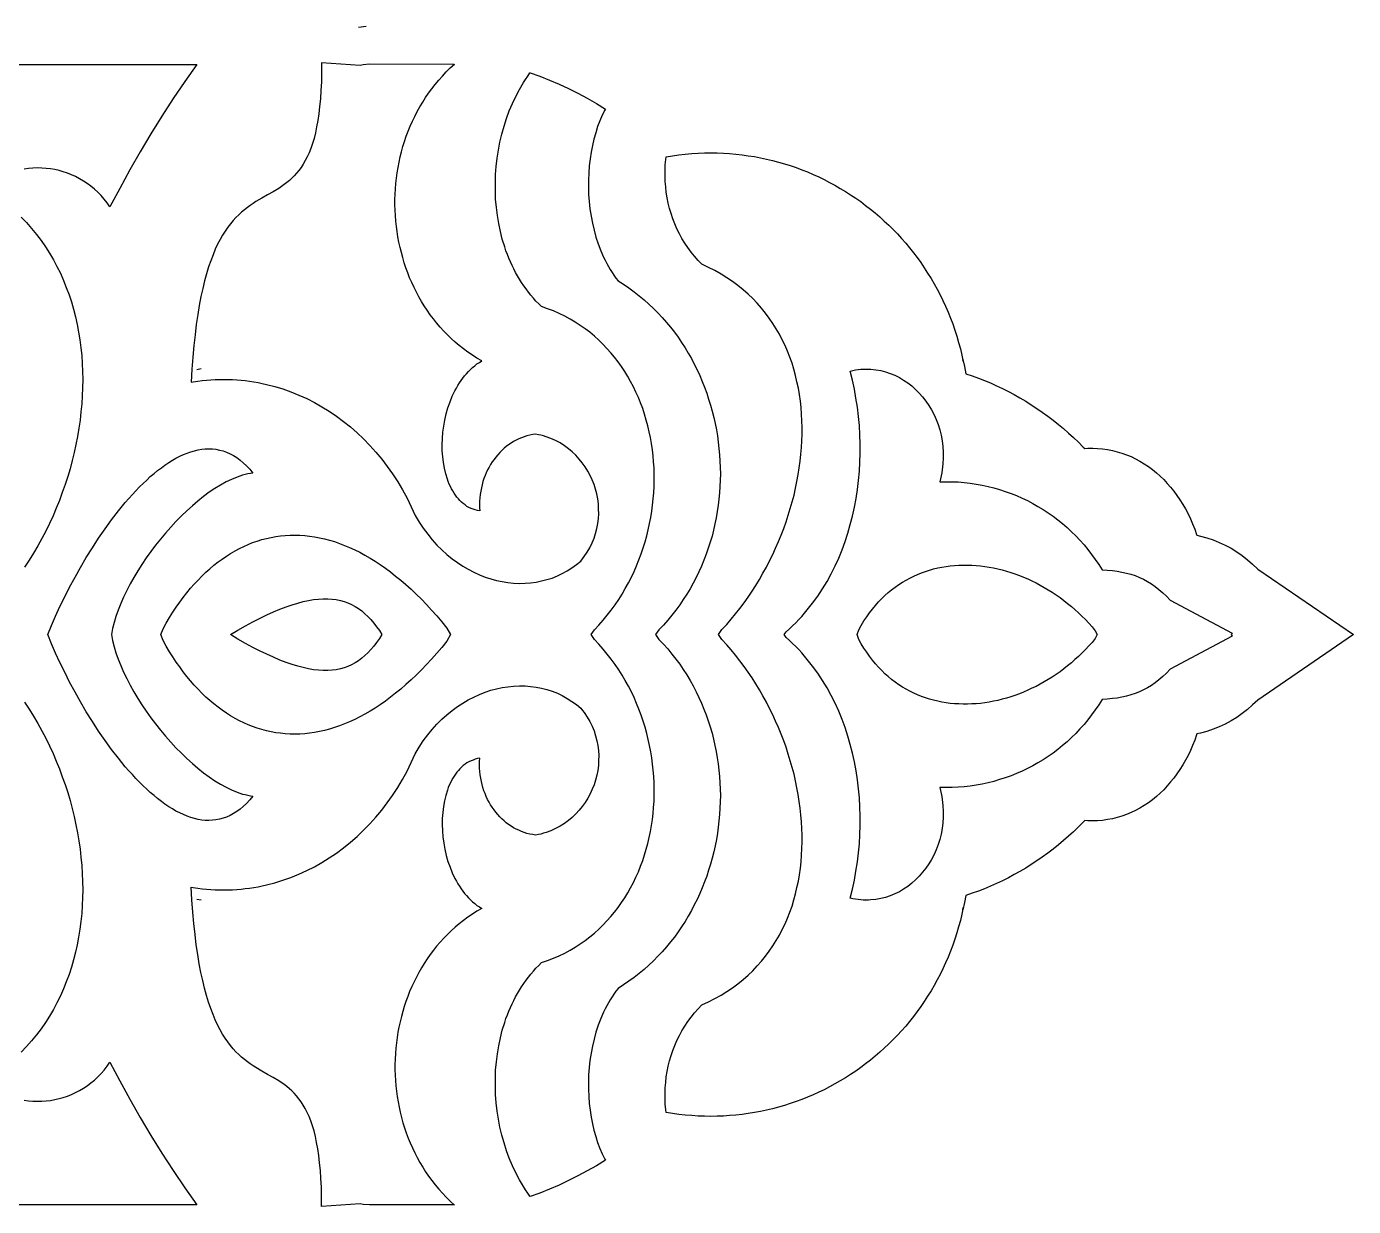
# Model space of a CAD drawing. Extents: x -291 to 309, y 68 to 163.
# Drawn here: x 202 to 308.8, y 67.5 to 162.5 of the extents above; entities that cross this region are included whole.
import ezdxf

# ---------------------------------------------------------------- set-up
doc = ezdxf.new("R2010")
doc.units = 0
doc.layers.add('LAYER_1', color=18, linetype='CONTINUOUS')

msp = doc.modelspace()

# ---------------------------------------------------------------- linework, layer by layer
at = {"layer": 'LAYER_1'}
for points in [[(229.33, 162.53), (228.72, 162.46)], [(201.03, 159.48), (215.69, 159.48), (214.74, 158.11), (213.8, 156.72), (212.89, 155.31), (212, 153.89), (211.14, 152.44), (210.3, 150.98), (209.49, 149.5), (208.69, 148), (208.47, 148.32), (208.23, 148.62), (207.99, 148.91), (207.72, 149.18), (207.45, 149.43), (207.17, 149.67), (206.87, 149.89), (206.57, 150.09), (206.26, 150.27), (205.94, 150.44), (205.62, 150.59), (205.29, 150.72), (204.95, 150.83), (204.61, 150.93), (204.26, 151.01), (203.91, 151.07), (203.56, 151.11), (203.21, 151.13), (202.86, 151.14), (202.5, 151.13), (202.15, 151.1), (201.8, 151.05)], [(201.56, 147.19), (201.99, 146.74), (202.4, 146.27), (202.79, 145.79), (203.16, 145.3), (203.51, 144.8), (203.84, 144.28), (204.15, 143.75), (204.44, 143.21), (204.71, 142.66), (204.96, 142.09), (205.19, 141.52), (205.41, 140.94), (205.6, 140.35), (205.77, 139.76), (205.93, 139.15), (206.06, 138.54), (206.18, 137.92), (206.28, 137.3), (206.36, 136.67), (206.43, 136.03), (206.47, 135.39), (206.5, 134.75), (206.51, 134.1), (206.5, 133.45), (206.48, 132.8), (206.43, 132.15), (206.37, 131.5), (206.3, 130.84), (206.21, 130.19), (206.1, 129.53), (205.97, 128.88), (205.83, 128.23), (205.67, 127.58), (205.49, 126.93), (205.3, 126.29), (205.1, 125.65), (204.87, 125.01), (204.64, 124.38), (204.38, 123.76), (204.12, 123.14), (203.83, 122.52), (203.53, 121.91), (203.22, 121.32), (202.89, 120.72), (202.55, 120.14), (202.19, 119.57), (201.82, 119)], [(216.04, 134.96), (215.71, 134.89)], [(201.82, 108.14), (202.19, 107.58), (202.55, 107.01), (202.89, 106.42), (203.22, 105.83), (203.53, 105.23), (203.83, 104.63), (204.12, 104.01), (204.38, 103.39), (204.64, 102.77), (204.87, 102.13), (205.1, 101.5), (205.3, 100.86), (205.49, 100.22), (205.67, 99.57), (205.83, 98.92), (205.97, 98.27), (206.1, 97.61), (206.21, 96.96), (206.3, 96.31), (206.37, 95.65), (206.43, 95), (206.48, 94.34), (206.5, 93.69), (206.51, 93.04), (206.5, 92.4), (206.47, 91.76), (206.43, 91.12), (206.36, 90.48), (206.28, 89.85), (206.18, 89.23), (206.06, 88.61), (205.93, 88), (205.77, 87.39), (205.6, 86.79), (205.41, 86.2), (205.19, 85.62), (204.96, 85.05), (204.71, 84.49), (204.44, 83.94), (204.15, 83.4), (203.84, 82.87), (203.51, 82.35), (203.16, 81.84), (202.79, 81.35), (202.4, 80.87), (201.99, 80.41), (201.56, 79.96)], [(216.04, 92.19), (215.71, 92.26)], [(201.8, 76.09), (202.15, 76.05), (202.5, 76.02), (202.86, 76.01), (203.21, 76.01), (203.56, 76.04), (203.91, 76.08), (204.26, 76.14), (204.61, 76.22), (204.95, 76.31), (205.29, 76.43), (205.62, 76.56), (205.94, 76.71), (206.26, 76.87), (206.57, 77.06), (206.87, 77.26), (207.17, 77.48), (207.45, 77.71), (207.72, 77.97), (207.99, 78.24), (208.23, 78.52), (208.47, 78.83), (208.69, 79.15), (209.49, 77.65), (210.3, 76.17), (211.14, 74.71), (212, 73.26), (212.89, 71.83), (213.8, 70.43), (214.74, 69.04), (215.69, 67.67), (201.03, 67.67)]]:
    msp.add_lwpolyline(points, dxfattribs=at)
for points in [[(225.74, 159.61), (225.74, 158.82), (225.72, 158.07), (225.68, 157.37), (225.64, 156.71), (225.58, 156.09), (225.51, 155.5), (225.43, 154.96), (225.34, 154.45), (225.24, 153.97), (225.13, 153.52), (225, 153.11), (224.87, 152.72), (224.73, 152.37), (224.59, 152.03), (224.43, 151.73), (224.27, 151.44), (224.1, 151.18), (223.92, 150.93), (223.73, 150.71), (223.54, 150.5), (223.35, 150.31), (223.15, 150.12), (222.94, 149.96), (222.73, 149.8), (222.3, 149.5), (221.85, 149.23), (221.39, 148.97), (220.93, 148.71), (220.46, 148.43), (220.23, 148.28), (220, 148.12), (219.77, 147.96), (219.53, 147.78), (219.3, 147.58), (219.08, 147.38), (218.85, 147.15), (218.63, 146.91), (218.41, 146.65), (218.19, 146.37), (217.98, 146.06), (217.77, 145.73), (217.57, 145.38), (217.37, 145), (217.18, 144.59), (217, 144.15), (216.82, 143.67), (216.64, 143.17), (216.48, 142.63), (216.32, 142.05), (216.17, 141.43), (216.02, 140.78), (215.89, 140.08), (215.77, 139.34), (215.65, 138.55), (215.55, 137.72), (215.45, 136.84), (215.37, 135.91), (215.3, 134.94), (215.24, 133.9), (215.41, 133.93), (215.77, 133.99), (216.12, 134.03), (216.47, 134.07), (216.82, 134.09), (217.17, 134.11), (217.52, 134.12), (217.87, 134.12), (218.22, 134.12), (218.57, 134.11), (218.91, 134.09), (219.26, 134.06), (219.6, 134.02), (219.95, 133.97), (220.29, 133.92), (220.63, 133.86), (220.96, 133.8), (221.3, 133.72), (221.97, 133.55), (222.62, 133.35), (223.27, 133.12), (223.91, 132.86), (224.54, 132.57), (225.16, 132.26), (225.77, 131.92), (226.36, 131.55), (226.94, 131.16), (227.51, 130.74), (228.06, 130.29), (228.6, 129.82), (229.12, 129.33), (229.62, 128.81), (230.11, 128.27), (230.58, 127.71), (231.03, 127.12), (231.46, 126.51), (231.87, 125.88), (232.25, 125.23), (232.62, 124.56), (232.96, 123.87), (233.28, 123.16), (233.6, 122.63), (233.93, 122.13), (234.28, 121.65), (234.65, 121.2), (235.03, 120.78), (235.42, 120.39), (235.83, 120.02), (236.24, 119.68), (236.67, 119.37), (237.1, 119.09), (237.54, 118.83), (237.99, 118.6), (238.44, 118.39), (238.9, 118.21), (239.36, 118.06), (239.82, 117.94), (240.28, 117.84), (240.74, 117.77), (241.2, 117.72), (241.66, 117.7), (242.12, 117.71), (242.57, 117.74), (243.01, 117.8), (243.45, 117.89), (243.88, 118), (244.31, 118.13), (244.72, 118.3), (245.12, 118.49), (245.51, 118.7), (245.89, 118.94), (246.25, 119.21), (246.6, 119.5), (246.74, 119.68), (246.87, 119.85), (247.11, 120.21), (247.33, 120.57), (247.51, 120.95), (247.67, 121.33), (247.8, 121.72), (247.9, 122.11), (247.97, 122.51), (248.02, 122.91), (248.05, 123.31), (248.04, 123.71), (248.02, 124.11), (247.97, 124.5), (247.89, 124.9), (247.79, 125.28), (247.67, 125.66), (247.53, 126.03), (247.36, 126.39), (247.17, 126.74), (246.96, 127.08), (246.73, 127.4), (246.48, 127.71), (246.21, 128.01), (245.92, 128.28), (245.62, 128.54), (245.29, 128.78), (244.94, 129), (244.58, 129.19), (244.2, 129.36), (243.81, 129.5), (243.61, 129.57), (243.4, 129.62), (243.19, 129.67), (242.97, 129.71), (242.74, 129.68), (242.5, 129.63), (242.27, 129.57), (242.05, 129.5), (241.83, 129.42), (241.61, 129.33), (241.4, 129.23), (241.2, 129.12), (241, 128.99), (240.8, 128.86), (240.61, 128.72), (240.43, 128.57), (240.25, 128.4), (240.08, 128.24), (239.92, 128.06), (239.76, 127.87), (239.62, 127.68), (239.48, 127.48), (239.34, 127.27), (239.22, 127.06), (239.1, 126.83), (238.99, 126.61), (238.9, 126.37), (238.81, 126.13), (238.73, 125.89), (238.66, 125.64), (238.6, 125.38), (238.55, 125.12), (238.51, 124.86), (238.48, 124.59), (238.46, 124.32), (238.46, 124.05), (238.46, 123.79), (238.48, 123.53), (238.29, 123.56), (238.11, 123.61), (237.94, 123.67), (237.77, 123.73), (237.6, 123.81), (237.44, 123.9), (237.29, 124.01), (237.15, 124.12), (237.01, 124.24), (236.87, 124.37), (236.75, 124.5), (236.63, 124.65), (236.51, 124.81), (236.4, 124.97), (236.3, 125.14), (236.2, 125.32), (236.11, 125.5), (236.02, 125.69), (235.94, 125.89), (235.87, 126.09), (235.74, 126.52), (235.63, 126.96), (235.55, 127.42), (235.5, 127.89), (235.46, 128.37), (235.45, 128.86), (235.47, 129.36), (235.51, 129.86), (235.57, 130.36), (235.66, 130.85), (235.78, 131.35), (235.91, 131.83), (236.08, 132.3), (236.26, 132.76), (236.47, 133.2), (236.59, 133.42), (236.71, 133.63), (236.83, 133.83), (236.97, 134.03), (237.1, 134.22), (237.25, 134.41), (237.4, 134.58), (237.56, 134.76), (237.72, 134.92), (237.89, 135.08), (238.07, 135.22), (238.25, 135.36), (238.44, 135.49), (238.63, 135.61), (238.25, 135.84), (237.88, 136.07), (237.51, 136.32), (237.16, 136.58), (236.82, 136.84), (236.49, 137.12), (236.18, 137.41), (235.87, 137.71), (235.57, 138.01), (235.28, 138.33), (235, 138.66), (234.74, 138.99), (234.48, 139.33), (234.24, 139.68), (234.01, 140.03), (233.78, 140.39), (233.57, 140.76), (233.37, 141.14), (233.18, 141.52), (233, 141.91), (232.83, 142.3), (232.68, 142.7), (232.53, 143.1), (232.4, 143.51), (232.27, 143.92), (232.16, 144.33), (232.06, 144.75), (231.97, 145.17), (231.89, 145.59), (231.82, 146.02), (231.76, 146.44), (231.72, 146.87), (231.69, 147.3), (231.66, 147.73), (231.65, 148.17), (231.65, 148.6), (231.66, 149.03), (231.69, 149.46), (231.72, 149.89), (231.77, 150.32), (231.83, 150.75), (231.9, 151.18), (231.98, 151.6), (232.07, 152.03), (232.18, 152.45), (232.29, 152.87), (232.42, 153.28), (232.56, 153.69), (232.72, 154.1), (232.88, 154.5), (233.05, 154.9), (233.24, 155.29), (233.44, 155.68), (233.65, 156.06), (233.88, 156.43), (234.11, 156.8), (234.36, 157.17), (234.62, 157.52), (234.89, 157.87), (235.18, 158.21), (235.47, 158.54), (235.78, 158.87), (236.1, 159.19), (236.44, 159.49), (236.42, 159.48), (229.61, 159.49), (229.09, 159.43), (228.84, 159.39)], [(247.44, 113.57), (247.7, 113.96), (248.06, 114.34), (248.41, 114.73), (248.74, 115.14), (249.06, 115.55), (249.37, 115.97), (249.66, 116.4), (249.93, 116.84), (250.19, 117.28), (250.44, 117.73), (250.68, 118.19), (250.89, 118.65), (251.1, 119.12), (251.29, 119.59), (251.47, 120.07), (251.63, 120.55), (251.78, 121.03), (251.92, 121.52), (252.04, 122.01), (252.15, 122.51), (252.24, 123), (252.32, 123.5), (252.39, 124), (252.44, 124.5), (252.48, 125), (252.5, 125.5), (252.52, 126), (252.51, 126.49), (252.5, 126.99), (252.47, 127.48), (252.42, 127.97), (252.37, 128.46), (252.3, 128.95), (252.21, 129.43), (252.11, 129.91), (252, 130.38), (251.88, 130.85), (251.74, 131.31), (251.59, 131.77), (251.42, 132.22), (251.24, 132.66), (251.05, 133.09), (250.84, 133.52), (250.62, 133.94), (250.39, 134.35), (250.14, 134.76), (249.88, 135.15), (249.61, 135.53), (249.33, 135.91), (249.03, 136.27), (248.71, 136.62), (248.39, 136.96), (248.05, 137.29), (247.7, 137.6), (247.33, 137.91), (246.95, 138.2), (246.56, 138.47), (246.15, 138.73), (245.74, 138.98), (245.31, 139.21), (244.86, 139.43), (244.4, 139.63), (243.93, 139.81), (243.45, 139.98), (243.22, 140.2), (243, 140.43), (242.79, 140.66), (242.59, 140.9), (242.39, 141.15), (242.2, 141.4), (242.02, 141.66), (241.84, 141.92), (241.67, 142.19), (241.51, 142.46), (241.36, 142.73), (241.21, 143.02), (241.07, 143.3), (240.94, 143.59), (240.81, 143.89), (240.7, 144.18), (240.58, 144.48), (240.48, 144.79), (240.29, 145.4), (240.13, 146.03), (240, 146.67), (239.89, 147.32), (239.81, 147.97), (239.75, 148.63), (239.73, 149.29), (239.73, 149.95), (239.75, 150.61), (239.8, 151.27), (239.88, 151.93), (239.98, 152.58), (240.1, 153.23), (240.26, 153.87), (240.43, 154.5), (240.63, 155.12), (240.85, 155.73), (241.1, 156.32), (241.37, 156.9), (241.67, 157.46), (241.99, 158.01), (242.15, 158.27), (242.33, 158.53), (242.5, 158.79), (242.52, 158.81), (243.31, 158.53), (244.09, 158.22), (244.86, 157.88), (245.63, 157.53), (246.38, 157.15), (247.13, 156.75), (247.87, 156.33), (248.59, 155.88), (248.55, 155.8), (248.34, 155.38), (248.14, 154.93), (247.96, 154.47), (247.81, 153.98), (247.66, 153.47), (247.54, 152.95), (247.44, 152.42), (247.35, 151.87), (247.29, 151.31), (247.25, 150.74), (247.22, 150.17), (247.22, 149.59), (247.24, 149.01), (247.28, 148.43), (247.34, 147.84), (247.43, 147.27), (247.54, 146.69), (247.67, 146.13), (247.82, 145.57), (248, 145.02), (248.21, 144.48), (248.43, 143.96), (248.56, 143.71), (248.69, 143.46), (248.83, 143.21), (248.97, 142.97), (249.12, 142.73), (249.27, 142.5), (249.44, 142.28), (249.61, 142.06), (250.05, 141.78), (250.48, 141.48), (250.9, 141.17), (251.31, 140.85), (251.71, 140.52), (252.09, 140.18), (252.46, 139.83), (252.82, 139.47), (253.17, 139.09), (253.5, 138.71), (253.83, 138.32), (254.14, 137.92), (254.44, 137.51), (254.72, 137.09), (255, 136.66), (255.26, 136.23), (255.51, 135.79), (255.74, 135.34), (255.97, 134.89), (256.18, 134.43), (256.38, 133.96), (256.57, 133.49), (256.74, 133.01), (256.9, 132.53), (257.05, 132.05), (257.19, 131.56), (257.31, 131.06), (257.42, 130.57), (257.52, 130.07), (257.6, 129.57), (257.67, 129.06), (257.73, 128.56), (257.78, 128.05), (257.81, 127.54), (257.83, 127.04), (257.84, 126.53), (257.83, 126.02), (257.81, 125.51), (257.77, 125), (257.73, 124.49), (257.67, 123.99), (257.59, 123.48), (257.51, 122.98), (257.41, 122.48), (257.29, 121.99), (257.17, 121.5), (257.03, 121.01), (256.87, 120.52), (256.7, 120.04), (256.52, 119.56), (256.33, 119.09), (256.12, 118.63), (255.89, 118.16), (255.66, 117.71), (255.41, 117.26), (255.14, 116.82), (254.86, 116.39), (254.57, 115.96), (254.26, 115.54), (253.94, 115.13), (253.61, 114.73), (253.26, 114.34), (252.9, 113.96), (252.63, 113.57), (252.9, 113.19), (253.26, 112.81), (253.61, 112.42), (253.94, 112.01), (254.26, 111.6), (254.57, 111.19), (254.86, 110.76), (255.14, 110.33), (255.41, 109.88), (255.66, 109.44), (255.89, 108.98), (256.12, 108.52), (256.33, 108.06), (256.52, 107.58), (256.7, 107.11), (256.87, 106.63), (257.03, 106.14), (257.17, 105.65), (257.29, 105.16), (257.41, 104.66), (257.51, 104.16), (257.59, 103.66), (257.67, 103.16), (257.73, 102.65), (257.77, 102.15), (257.81, 101.64), (257.83, 101.13), (257.84, 100.62), (257.83, 100.11), (257.81, 99.6), (257.78, 99.09), (257.73, 98.59), (257.67, 98.08), (257.6, 97.58), (257.52, 97.08), (257.42, 96.58), (257.31, 96.08), (257.19, 95.59), (257.05, 95.1), (256.9, 94.62), (256.74, 94.13), (256.57, 93.66), (256.38, 93.19), (256.18, 92.72), (255.97, 92.26), (255.74, 91.81), (255.51, 91.36), (255.26, 90.92), (255, 90.49), (254.72, 90.06), (254.44, 89.64), (254.14, 89.23), (253.83, 88.83), (253.5, 88.44), (253.17, 88.05), (252.82, 87.68), (252.46, 87.32), (252.09, 86.97), (251.71, 86.62), (251.31, 86.29), (250.9, 85.97), (250.48, 85.67), (250.05, 85.37), (249.61, 85.09), (249.44, 84.87), (249.27, 84.64), (249.12, 84.41), (248.97, 84.18), (248.83, 83.94), (248.69, 83.69), (248.56, 83.44), (248.43, 83.18), (248.21, 82.66), (248, 82.13), (247.82, 81.58), (247.67, 81.02), (247.54, 80.45), (247.43, 79.88), (247.34, 79.3), (247.28, 78.72), (247.24, 78.14), (247.22, 77.56), (247.22, 76.98), (247.25, 76.4), (247.29, 75.84), (247.35, 75.28), (247.44, 74.73), (247.54, 74.19), (247.66, 73.67), (247.81, 73.17), (247.96, 72.68), (248.14, 72.21), (248.34, 71.77), (248.55, 71.35), (248.59, 71.27), (247.87, 70.82), (247.13, 70.4), (246.38, 70), (245.63, 69.62), (244.86, 69.26), (244.09, 68.93), (243.31, 68.62), (242.52, 68.34), (242.5, 68.36), (242.33, 68.61), (242.15, 68.87), (241.99, 69.14), (241.67, 69.68), (241.37, 70.24), (241.1, 70.82), (240.85, 71.42), (240.63, 72.03), (240.43, 72.65), (240.26, 73.28), (240.1, 73.92), (239.98, 74.57), (239.88, 75.22), (239.8, 75.88), (239.75, 76.54), (239.73, 77.2), (239.73, 77.86), (239.75, 78.52), (239.81, 79.18), (239.89, 79.83), (240, 80.48), (240.13, 81.11), (240.29, 81.74), (240.48, 82.36), (240.58, 82.66), (240.7, 82.96), (240.81, 83.26), (240.94, 83.56), (241.07, 83.84), (241.21, 84.13), (241.36, 84.41), (241.51, 84.69), (241.67, 84.96), (241.84, 85.23), (242.02, 85.49), (242.2, 85.75), (242.39, 86), (242.59, 86.25), (242.79, 86.49), (243, 86.72), (243.22, 86.95), (243.45, 87.17), (243.93, 87.34), (244.4, 87.52), (244.86, 87.72), (245.31, 87.94), (245.74, 88.17), (246.15, 88.41), (246.56, 88.68), (246.95, 88.95), (247.33, 89.24), (247.7, 89.54), (248.05, 89.86), (248.39, 90.19), (248.71, 90.53), (249.03, 90.88), (249.33, 91.24), (249.61, 91.61), (249.88, 92), (250.14, 92.39), (250.39, 92.79), (250.62, 93.2), (250.84, 93.62), (251.05, 94.05), (251.24, 94.49), (251.42, 94.93), (251.59, 95.38), (251.74, 95.84), (251.88, 96.3), (252, 96.77), (252.11, 97.24), (252.21, 97.72), (252.3, 98.2), (252.37, 98.68), (252.42, 99.17), (252.47, 99.66), (252.5, 100.16), (252.51, 100.65), (252.52, 101.15), (252.5, 101.65), (252.48, 102.15), (252.44, 102.65), (252.39, 103.15), (252.32, 103.65), (252.24, 104.14), (252.15, 104.64), (252.04, 105.13), (251.92, 105.62), (251.78, 106.11), (251.63, 106.6), (251.47, 107.08), (251.29, 107.56), (251.1, 108.03), (250.89, 108.5), (250.68, 108.96), (250.44, 109.42), (250.19, 109.87), (249.93, 110.31), (249.66, 110.75), (249.37, 111.18), (249.06, 111.6), (248.74, 112.01), (248.41, 112.41), (248.06, 112.81), (247.7, 113.19)], [(257.69, 113.57), (257.97, 113.98), (258.35, 114.39), (258.71, 114.81), (259.07, 115.24), (259.41, 115.68), (259.75, 116.13), (260.08, 116.59), (260.39, 117.06), (260.7, 117.54), (260.99, 118.02), (261.27, 118.51), (261.55, 119.01), (261.81, 119.51), (262.06, 120.02), (262.29, 120.54), (262.52, 121.06), (262.74, 121.58), (262.94, 122.11), (263.13, 122.65), (263.31, 123.18), (263.47, 123.72), (263.63, 124.26), (263.77, 124.81), (263.89, 125.35), (264.01, 125.9), (264.11, 126.45), (264.19, 126.99), (264.27, 127.54), (264.33, 128.09), (264.37, 128.63), (264.4, 129.18), (264.42, 129.72), (264.42, 130.26), (264.41, 130.79), (264.38, 131.33), (264.34, 131.86), (264.28, 132.38), (264.21, 132.9), (264.12, 133.42), (264.01, 133.93), (263.89, 134.43), (263.76, 134.93), (263.61, 135.42), (263.44, 135.91), (263.25, 136.38), (263.05, 136.85), (262.83, 137.31), (262.59, 137.76), (262.34, 138.2), (262.07, 138.63), (261.78, 139.05), (261.48, 139.46), (261.15, 139.86), (260.81, 140.25), (260.45, 140.63), (260.07, 140.99), (259.67, 141.34), (259.26, 141.67), (258.82, 142), (258.37, 142.3), (257.9, 142.6), (257.4, 142.88), (256.89, 143.14), (256.36, 143.39), (256.05, 143.7), (255.76, 144.03), (255.48, 144.37), (255.22, 144.73), (254.98, 145.09), (254.75, 145.46), (254.54, 145.85), (254.35, 146.24), (254.18, 146.64), (254.02, 147.05), (253.88, 147.47), (253.76, 147.89), (253.65, 148.31), (253.56, 148.74), (253.49, 149.18), (253.44, 149.61), (253.41, 150.05), (253.39, 150.49), (253.39, 150.94), (253.41, 151.38), (253.44, 151.82), (253.47, 152.04), (253.99, 152.12), (254.51, 152.2), (255.02, 152.25), (255.54, 152.3), (256.05, 152.33), (256.57, 152.35), (257.08, 152.36), (257.58, 152.35), (258.09, 152.33), (258.59, 152.3), (259.1, 152.26), (259.6, 152.2), (260.09, 152.13), (260.58, 152.05), (261.07, 151.96), (261.56, 151.86), (262.04, 151.74), (262.52, 151.62), (263, 151.48), (263.47, 151.33), (263.94, 151.17), (264.4, 151), (264.86, 150.82), (265.31, 150.62), (265.76, 150.42), (266.2, 150.21), (266.64, 149.98), (267.07, 149.75), (267.49, 149.5), (267.91, 149.25), (268.33, 148.98), (268.74, 148.71), (269.14, 148.43), (269.53, 148.13), (269.92, 147.83), (270.3, 147.52), (270.67, 147.2), (271.04, 146.87), (271.4, 146.53), (271.75, 146.18), (272.09, 145.83), (272.43, 145.46), (272.76, 145.09), (273.07, 144.71), (273.38, 144.32), (273.69, 143.92), (273.98, 143.52), (274.26, 143.1), (274.53, 142.68), (274.8, 142.25), (275.05, 141.82), (275.3, 141.38), (275.53, 140.93), (275.76, 140.47), (275.97, 140.01), (276.17, 139.54), (276.36, 139.06), (276.55, 138.58), (276.72, 138.09), (276.88, 137.59), (277.02, 137.09), (277.16, 136.58), (277.28, 136.07), (277.39, 135.55), (277.36, 135.72), (277.49, 135.15), (277.61, 134.57), (278.11, 134.4), (278.61, 134.22), (279.1, 134.03), (279.59, 133.83), (280.08, 133.61), (280.55, 133.38), (281.03, 133.14), (281.5, 132.9), (281.96, 132.63), (282.42, 132.36), (282.87, 132.08), (283.32, 131.78), (283.76, 131.48), (284.2, 131.16), (284.63, 130.84), (285.05, 130.5), (285.47, 130.16), (285.88, 129.8), (286.28, 129.43), (286.67, 129.06), (287.06, 128.67), (287.18, 128.55), (287.42, 128.57), (287.82, 128.57), (288.21, 128.56), (288.61, 128.53), (289, 128.47), (289.4, 128.4), (289.78, 128.3), (290.16, 128.18), (290.54, 128.05), (290.9, 127.9), (291.27, 127.72), (291.62, 127.53), (291.96, 127.33), (292.3, 127.1), (292.62, 126.86), (292.94, 126.61), (293.24, 126.34), (293.54, 126.05), (293.82, 125.75), (294.09, 125.44), (294.35, 125.12), (294.6, 124.78), (294.84, 124.42), (295.07, 124.06), (295.29, 123.69), (295.49, 123.3), (295.68, 122.9), (295.86, 122.49), (296.03, 122.07), (296.18, 121.64), (296.21, 121.57), (296.49, 121.5), (297, 121.36), (297.5, 121.2), (297.99, 121), (298.47, 120.77), (298.95, 120.52), (299.41, 120.24), (299.85, 119.93), (300.28, 119.6), (300.69, 119.24), (301.12, 118.84), (308.81, 113.57), (301.12, 108.31), (300.69, 107.91), (300.28, 107.55), (299.85, 107.22), (299.41, 106.91), (298.95, 106.63), (298.47, 106.37), (297.99, 106.15), (297.5, 105.95), (297, 105.78), (296.49, 105.64), (296.21, 105.58), (296.18, 105.51), (296.03, 105.08), (295.86, 104.66), (295.68, 104.25), (295.49, 103.85), (295.29, 103.46), (295.07, 103.09), (294.84, 102.72), (294.6, 102.37), (294.35, 102.03), (294.09, 101.71), (293.82, 101.39), (293.54, 101.09), (293.24, 100.81), (292.94, 100.54), (292.62, 100.28), (292.3, 100.04), (291.96, 99.82), (291.62, 99.61), (291.27, 99.42), (290.9, 99.25), (290.54, 99.1), (290.16, 98.96), (289.78, 98.85), (289.4, 98.75), (289, 98.68), (288.61, 98.62), (288.21, 98.59), (287.82, 98.57), (287.42, 98.58), (287.18, 98.6), (287.06, 98.48), (286.67, 98.09), (286.28, 97.71), (285.88, 97.35), (285.47, 96.99), (285.05, 96.64), (284.63, 96.31), (284.2, 95.98), (283.76, 95.67), (283.32, 95.36), (282.87, 95.07), (282.42, 94.78), (281.96, 94.51), (281.5, 94.25), (281.03, 94), (280.55, 93.76), (280.08, 93.54), (279.59, 93.32), (279.1, 93.12), (278.61, 92.93), (278.11, 92.75), (277.61, 92.58), (277.49, 92), (277.36, 91.43), (277.39, 91.6), (277.28, 91.08), (277.16, 90.57), (277.02, 90.06), (276.88, 89.56), (276.72, 89.06), (276.55, 88.57), (276.36, 88.09), (276.17, 87.61), (275.97, 87.14), (275.76, 86.68), (275.53, 86.22), (275.3, 85.77), (275.05, 85.33), (274.8, 84.89), (274.53, 84.46), (274.26, 84.04), (273.98, 83.63), (273.69, 83.23), (273.38, 82.83), (273.07, 82.44), (272.76, 82.06), (272.43, 81.69), (272.09, 81.32), (271.75, 80.97), (271.4, 80.62), (271.04, 80.28), (270.67, 79.95), (270.3, 79.63), (269.92, 79.32), (269.53, 79.01), (269.14, 78.72), (268.74, 78.44), (268.33, 78.16), (267.91, 77.9), (267.49, 77.64), (267.07, 77.4), (266.64, 77.17), (266.2, 76.94), (265.76, 76.73), (265.31, 76.52), (264.86, 76.33), (264.4, 76.15), (263.94, 75.98), (263.47, 75.82), (263, 75.67), (262.52, 75.53), (262.04, 75.4), (261.56, 75.29), (261.07, 75.19), (260.58, 75.09), (260.09, 75.01), (259.6, 74.95), (259.1, 74.89), (258.59, 74.85), (258.09, 74.82), (257.58, 74.8), (257.08, 74.79), (256.57, 74.8), (256.05, 74.82), (255.54, 74.85), (255.02, 74.89), (254.51, 74.95), (253.99, 75.02), (253.47, 75.11), (253.44, 75.33), (253.41, 75.77), (253.39, 76.21), (253.39, 76.65), (253.41, 77.09), (253.44, 77.53), (253.49, 77.97), (253.56, 78.4), (253.65, 78.83), (253.76, 79.26), (253.88, 79.68), (254.02, 80.1), (254.18, 80.5), (254.35, 80.91), (254.54, 81.3), (254.75, 81.68), (254.98, 82.06), (255.22, 82.42), (255.48, 82.78), (255.76, 83.12), (256.05, 83.45), (256.36, 83.76), (256.89, 84.01), (257.4, 84.27), (257.9, 84.55), (258.37, 84.84), (258.82, 85.15), (259.26, 85.47), (259.67, 85.81), (260.07, 86.16), (260.45, 86.52), (260.81, 86.9), (261.15, 87.28), (261.48, 87.68), (261.78, 88.09), (262.07, 88.51), (262.34, 88.94), (262.59, 89.39), (262.83, 89.84), (263.05, 90.3), (263.25, 90.76), (263.44, 91.24), (263.61, 91.72), (263.76, 92.22), (263.89, 92.71), (264.01, 93.22), (264.12, 93.73), (264.21, 94.24), (264.28, 94.76), (264.34, 95.29), (264.38, 95.82), (264.41, 96.35), (264.42, 96.89), (264.42, 97.43), (264.4, 97.97), (264.37, 98.51), (264.33, 99.06), (264.27, 99.61), (264.19, 100.15), (264.11, 100.7), (264.01, 101.25), (263.89, 101.79), (263.77, 102.34), (263.63, 102.88), (263.47, 103.42), (263.31, 103.96), (263.13, 104.5), (262.94, 105.03), (262.74, 105.56), (262.52, 106.09), (262.29, 106.61), (262.06, 107.12), (261.81, 107.63), (261.55, 108.14), (261.27, 108.64), (260.99, 109.13), (260.7, 109.61), (260.39, 110.09), (260.08, 110.55), (259.75, 111.01), (259.41, 111.46), (259.07, 111.91), (258.71, 112.34), (258.35, 112.76), (257.97, 113.17)], [(262.99, 113.57), (263.15, 113.81), (263.41, 114.05), (263.66, 114.29), (263.91, 114.53), (264.15, 114.78), (264.39, 115.04), (264.62, 115.3), (264.84, 115.56), (265.27, 116.11), (265.68, 116.68), (266.06, 117.26), (266.43, 117.86), (266.76, 118.47), (267.08, 119.1), (267.37, 119.74), (267.64, 120.39), (267.88, 121.06), (268.1, 121.74), (268.3, 122.43), (268.48, 123.12), (268.63, 123.83), (268.77, 124.54), (268.88, 125.26), (268.96, 125.99), (269.03, 126.72), (269.07, 127.45), (269.09, 128.19), (269.09, 128.92), (269.07, 129.66), (269.03, 130.4), (268.96, 131.14), (268.87, 131.88), (268.76, 132.61), (268.63, 133.34), (268.48, 134.07), (268.3, 134.79), (268.51, 134.84), (268.72, 134.88), (268.93, 134.91), (269.14, 134.93), (269.35, 134.94), (269.55, 134.95), (269.76, 134.95), (269.96, 134.94), (270.36, 134.9), (270.76, 134.83), (271.14, 134.73), (271.52, 134.6), (271.89, 134.45), (272.25, 134.27), (272.59, 134.06), (272.93, 133.84), (273.25, 133.59), (273.56, 133.31), (273.85, 133.02), (274.12, 132.71), (274.38, 132.38), (274.62, 132.03), (274.84, 131.66), (275.04, 131.28), (275.21, 130.89), (275.37, 130.48), (275.5, 130.06), (275.61, 129.63), (275.7, 129.18), (275.75, 128.73), (275.78, 128.27), (275.79, 127.8), (275.76, 127.33), (275.71, 126.85), (275.67, 126.6), (275.62, 126.36), (275.56, 126.12), (275.5, 125.87), (276, 125.88), (276.49, 125.88), (276.98, 125.86), (277.47, 125.82), (277.96, 125.76), (278.44, 125.69), (278.92, 125.61), (279.39, 125.5), (279.86, 125.39), (280.32, 125.25), (280.78, 125.1), (281.24, 124.94), (281.68, 124.76), (282.13, 124.57), (282.56, 124.36), (282.99, 124.14), (283.41, 123.9), (283.82, 123.65), (284.22, 123.38), (284.62, 123.11), (285, 122.82), (285.38, 122.51), (285.75, 122.19), (286.11, 121.86), (286.45, 121.52), (286.79, 121.17), (287.12, 120.8), (287.43, 120.42), (287.73, 120.03), (288.02, 119.63), (288.3, 119.22), (288.57, 118.79), (288.99, 118.77), (289.4, 118.73), (289.79, 118.68), (290.17, 118.61), (290.54, 118.53), (290.89, 118.43), (291.24, 118.32), (291.57, 118.18), (291.9, 118.03), (292.22, 117.86), (292.54, 117.66), (292.84, 117.45), (293.15, 117.21), (293.45, 116.95), (293.76, 116.67), (294.06, 116.35), (299.03, 113.7), (298.96, 113.57), (299.03, 113.44), (294.06, 110.79), (293.76, 110.48), (293.45, 110.2), (293.15, 109.94), (292.84, 109.7), (292.54, 109.48), (292.22, 109.29), (291.9, 109.12), (291.57, 108.97), (291.24, 108.83), (290.89, 108.72), (290.54, 108.62), (290.17, 108.54), (289.79, 108.47), (289.4, 108.42), (288.99, 108.38), (288.57, 108.36), (288.3, 107.93), (288.02, 107.52), (287.73, 107.12), (287.43, 106.72), (287.12, 106.35), (286.79, 105.98), (286.45, 105.62), (286.11, 105.28), (285.75, 104.95), (285.38, 104.64), (285, 104.33), (284.62, 104.04), (284.22, 103.76), (283.82, 103.5), (283.41, 103.25), (282.99, 103.01), (282.56, 102.79), (282.13, 102.58), (281.68, 102.39), (281.24, 102.21), (280.78, 102.04), (280.32, 101.9), (279.86, 101.76), (279.39, 101.64), (278.92, 101.54), (278.44, 101.45), (277.96, 101.38), (277.47, 101.33), (276.98, 101.29), (276.49, 101.27), (276, 101.26), (275.5, 101.27), (275.56, 101.03), (275.62, 100.79), (275.67, 100.54), (275.71, 100.3), (275.76, 99.82), (275.79, 99.34), (275.78, 98.88), (275.75, 98.42), (275.7, 97.96), (275.61, 97.52), (275.5, 97.09), (275.37, 96.67), (275.21, 96.26), (275.04, 95.86), (274.84, 95.48), (274.62, 95.12), (274.38, 94.77), (274.12, 94.44), (273.85, 94.13), (273.56, 93.83), (273.25, 93.56), (272.93, 93.31), (272.59, 93.08), (272.25, 92.88), (271.89, 92.7), (271.52, 92.55), (271.14, 92.42), (270.76, 92.32), (270.36, 92.25), (269.96, 92.21), (269.76, 92.2), (269.55, 92.2), (269.35, 92.2), (269.14, 92.22), (268.93, 92.24), (268.72, 92.27), (268.51, 92.31), (268.3, 92.36), (268.48, 93.08), (268.63, 93.81), (268.76, 94.54), (268.87, 95.27), (268.96, 96.01), (269.03, 96.74), (269.07, 97.48), (269.09, 98.22), (269.09, 98.96), (269.07, 99.7), (269.03, 100.43), (268.96, 101.16), (268.88, 101.88), (268.77, 102.6), (268.63, 103.32), (268.48, 104.02), (268.3, 104.72), (268.1, 105.41), (267.88, 106.09), (267.64, 106.75), (267.37, 107.41), (267.08, 108.05), (266.76, 108.68), (266.43, 109.29), (266.06, 109.89), (265.68, 110.47), (265.27, 111.04), (264.84, 111.58), (264.62, 111.85), (264.39, 112.11), (264.15, 112.37), (263.91, 112.62), (263.66, 112.86), (263.41, 113.1), (263.15, 113.34)], [(203.71, 113.57), (204, 114.31), (204.32, 115.06), (204.68, 115.83), (205.06, 116.61), (205.46, 117.4), (205.89, 118.19), (206.34, 118.99), (206.8, 119.78), (207.29, 120.56), (207.79, 121.33), (208.31, 122.09), (208.84, 122.82), (209.39, 123.53), (209.94, 124.2), (210.22, 124.53), (210.51, 124.85), (210.79, 125.16), (211.08, 125.46), (211.37, 125.74), (211.66, 126.02), (211.95, 126.29), (212.25, 126.54), (212.54, 126.78), (212.84, 127.01), (213.13, 127.22), (213.43, 127.42), (213.73, 127.61), (214.02, 127.78), (214.32, 127.93), (214.62, 128.07), (214.91, 128.19), (215.21, 128.29), (215.5, 128.38), (215.8, 128.45), (216.09, 128.49), (216.38, 128.52), (216.67, 128.53), (216.96, 128.52), (217.24, 128.49), (217.53, 128.43), (217.81, 128.36), (218.09, 128.26), (218.37, 128.13), (218.64, 127.99), (218.91, 127.82), (219.18, 127.62), (219.44, 127.4), (219.7, 127.15), (219.96, 126.88), (220.21, 126.58), (220.01, 126.55), (219.8, 126.51), (219.59, 126.46), (219.37, 126.4), (219.15, 126.33), (218.94, 126.26), (218.5, 126.07), (218.05, 125.86), (217.6, 125.61), (217.15, 125.33), (216.7, 125.03), (216.24, 124.69), (215.79, 124.33), (215.34, 123.95), (214.9, 123.55), (214.46, 123.13), (214.02, 122.69), (213.6, 122.23), (213.18, 121.75), (212.78, 121.27), (212.38, 120.77), (212, 120.26), (211.63, 119.75), (211.28, 119.23), (210.95, 118.7), (210.63, 118.18), (210.33, 117.65), (210.06, 117.12), (209.8, 116.59), (209.57, 116.07), (209.37, 115.55), (209.19, 115.04), (209.04, 114.55), (208.91, 114.06), (208.83, 113.57), (208.91, 113.09), (209.04, 112.6), (209.19, 112.1), (209.37, 111.59), (209.57, 111.08), (209.8, 110.56), (210.06, 110.03), (210.33, 109.5), (210.63, 108.97), (210.95, 108.44), (211.28, 107.92), (211.63, 107.4), (212, 106.88), (212.38, 106.38), (212.78, 105.88), (213.18, 105.39), (213.6, 104.92), (214.02, 104.46), (214.46, 104.02), (214.9, 103.6), (215.34, 103.19), (215.79, 102.81), (216.24, 102.45), (216.7, 102.12), (217.15, 101.81), (217.6, 101.54), (218.05, 101.29), (218.5, 101.07), (218.94, 100.89), (219.15, 100.81), (219.37, 100.74), (219.59, 100.69), (219.8, 100.64), (220.01, 100.6), (220.21, 100.57), (219.96, 100.27), (219.7, 99.99), (219.44, 99.75), (219.18, 99.53), (218.91, 99.33), (218.64, 99.16), (218.37, 99.01), (218.09, 98.89), (217.81, 98.79), (217.53, 98.71), (217.24, 98.66), (216.96, 98.63), (216.67, 98.62), (216.38, 98.62), (216.09, 98.65), (215.8, 98.7), (215.5, 98.77), (215.21, 98.85), (214.91, 98.96), (214.62, 99.08), (214.32, 99.22), (214.02, 99.37), (213.73, 99.54), (213.43, 99.72), (213.13, 99.92), (212.84, 100.14), (212.54, 100.37), (212.25, 100.61), (211.95, 100.86), (211.66, 101.13), (211.37, 101.4), (211.08, 101.69), (210.79, 101.99), (210.51, 102.3), (210.22, 102.62), (209.94, 102.94), (209.39, 103.62), (208.84, 104.33), (208.31, 105.06), (207.79, 105.81), (207.29, 106.58), (206.8, 107.37), (206.34, 108.16), (205.89, 108.95), (205.46, 109.75), (205.06, 110.54), (204.68, 111.32), (204.32, 112.09), (204, 112.84)], [(212.8, 113.57), (212.98, 114.05), (213.24, 114.5), (213.5, 114.94), (213.77, 115.37), (214.04, 115.78), (214.32, 116.18), (214.61, 116.57), (214.9, 116.94), (215.19, 117.3), (215.49, 117.64), (215.8, 117.97), (216.11, 118.29), (216.43, 118.59), (216.75, 118.88), (217.07, 119.16), (217.41, 119.42), (217.74, 119.66), (218.08, 119.9), (218.42, 120.11), (218.77, 120.31), (219.12, 120.5), (219.47, 120.68), (219.83, 120.83), (220.19, 120.98), (220.56, 121.1), (220.93, 121.22), (221.3, 121.32), (221.67, 121.4), (222.05, 121.47), (222.43, 121.52), (222.82, 121.56), (223.2, 121.58), (223.59, 121.58), (223.98, 121.57), (224.38, 121.55), (224.77, 121.5), (225.17, 121.45), (225.57, 121.37), (225.97, 121.28), (226.37, 121.18), (226.78, 121.06), (227.18, 120.92), (227.59, 120.76), (228, 120.59), (228.41, 120.4), (228.82, 120.2), (229.23, 119.98), (229.64, 119.74), (230.05, 119.48), (230.46, 119.21), (230.88, 118.92), (231.29, 118.62), (231.7, 118.29), (232.12, 117.95), (232.53, 117.6), (232.95, 117.22), (233.36, 116.83), (233.77, 116.42), (234.18, 115.99), (234.59, 115.54), (235.01, 115.08), (235.41, 114.6), (235.82, 114.1), (236.12, 113.57), (235.82, 113.05), (235.41, 112.55), (235.01, 112.07), (234.59, 111.6), (234.18, 111.16), (233.77, 110.73), (233.36, 110.32), (232.95, 109.93), (232.53, 109.55), (232.12, 109.19), (231.7, 108.85), (231.29, 108.53), (230.88, 108.22), (230.46, 107.93), (230.05, 107.66), (229.64, 107.41), (229.23, 107.17), (228.82, 106.95), (228.41, 106.74), (228, 106.56), (227.59, 106.39), (227.18, 106.23), (226.78, 106.09), (226.37, 105.97), (225.97, 105.86), (225.57, 105.77), (225.17, 105.7), (224.77, 105.64), (224.38, 105.6), (223.98, 105.57), (223.59, 105.56), (223.2, 105.57), (222.82, 105.59), (222.43, 105.63), (222.05, 105.68), (221.67, 105.75), (221.3, 105.83), (220.93, 105.93), (220.56, 106.04), (220.19, 106.17), (219.83, 106.31), (219.47, 106.47), (219.12, 106.64), (218.77, 106.83), (218.42, 107.03), (218.08, 107.25), (217.74, 107.48), (217.41, 107.73), (217.07, 107.99), (216.75, 108.26), (216.43, 108.55), (216.11, 108.86), (215.8, 109.17), (215.49, 109.5), (215.19, 109.85), (214.9, 110.21), (214.61, 110.58), (214.32, 110.97), (214.04, 111.36), (213.77, 111.78), (213.5, 112.2), (213.24, 112.64), (212.98, 113.1)], [(268.86, 113.57), (268.99, 113.96), (269.19, 114.32), (269.4, 114.67), (269.62, 115), (269.85, 115.32), (270.08, 115.63), (270.32, 115.92), (270.57, 116.2), (270.83, 116.47), (271.09, 116.72), (271.36, 116.96), (271.63, 117.19), (271.92, 117.4), (272.2, 117.6), (272.5, 117.79), (272.8, 117.97), (273.1, 118.13), (273.41, 118.28), (273.72, 118.42), (274.04, 118.55), (274.36, 118.66), (274.68, 118.77), (275.01, 118.86), (275.34, 118.94), (275.68, 119.01), (276.01, 119.06), (276.35, 119.11), (276.7, 119.14), (277.04, 119.16), (277.38, 119.17), (277.73, 119.17), (278.08, 119.16), (278.43, 119.14), (278.78, 119.1), (279.13, 119.06), (279.48, 119.01), (279.83, 118.94), (280.18, 118.87), (280.52, 118.78), (280.87, 118.68), (281.22, 118.58), (281.56, 118.46), (281.91, 118.34), (282.25, 118.2), (282.59, 118.06), (282.92, 117.9), (283.26, 117.74), (283.59, 117.56), (283.92, 117.38), (284.24, 117.19), (284.56, 116.98), (284.88, 116.77), (285.19, 116.55), (285.5, 116.33), (285.8, 116.09), (286.1, 115.84), (286.39, 115.59), (286.67, 115.33), (286.95, 115.06), (287.23, 114.78), (287.5, 114.49), (287.76, 114.2), (288.01, 113.89), (288.17, 113.57), (288.01, 113.25), (287.76, 112.95), (287.5, 112.66), (287.23, 112.37), (286.95, 112.09), (286.67, 111.82), (286.39, 111.56), (286.1, 111.3), (285.8, 111.06), (285.5, 110.82), (285.19, 110.59), (284.88, 110.37), (284.56, 110.16), (284.24, 109.96), (283.92, 109.77), (283.59, 109.59), (283.26, 109.41), (282.92, 109.25), (282.59, 109.09), (282.25, 108.95), (281.91, 108.81), (281.56, 108.68), (281.22, 108.57), (280.87, 108.46), (280.52, 108.37), (280.18, 108.28), (279.83, 108.21), (279.48, 108.14), (279.13, 108.09), (278.78, 108.04), (278.43, 108.01), (278.08, 107.99), (277.73, 107.98), (277.38, 107.98), (277.04, 107.99), (276.7, 108.01), (276.35, 108.04), (276.01, 108.09), (275.68, 108.14), (275.34, 108.21), (275.01, 108.29), (274.68, 108.38), (274.36, 108.48), (274.04, 108.6), (273.72, 108.72), (273.41, 108.86), (273.1, 109.01), (272.8, 109.18), (272.5, 109.35), (272.2, 109.54), (271.92, 109.75), (271.63, 109.96), (271.36, 110.19), (271.09, 110.43), (270.83, 110.68), (270.57, 110.95), (270.32, 111.23), (270.08, 111.52), (269.85, 111.83), (269.62, 112.15), (269.4, 112.48), (269.19, 112.83), (268.99, 113.19)], [(218.41, 113.57), (218.99, 113.94), (219.61, 114.28), (220.21, 114.6), (220.79, 114.89), (221.34, 115.16), (221.88, 115.4), (222.39, 115.62), (222.89, 115.81), (223.37, 115.97), (223.83, 116.11), (224.27, 116.23), (224.69, 116.32), (225.1, 116.39), (225.49, 116.44), (225.87, 116.46), (226.24, 116.46), (226.59, 116.44), (226.92, 116.4), (227.25, 116.33), (227.56, 116.24), (227.86, 116.13), (228.15, 116), (228.43, 115.85), (228.7, 115.67), (228.97, 115.48), (229.22, 115.26), (229.47, 115.03), (229.71, 114.78), (229.94, 114.5), (230.17, 114.21), (230.39, 113.9), (230.59, 113.57), (230.39, 113.25), (230.17, 112.94), (229.94, 112.65), (229.71, 112.37), (229.47, 112.12), (229.22, 111.88), (228.97, 111.67), (228.7, 111.47), (228.43, 111.3), (228.15, 111.15), (227.86, 111.02), (227.56, 110.91), (227.25, 110.82), (226.92, 110.75), (226.59, 110.71), (226.24, 110.68), (225.87, 110.68), (225.49, 110.71), (225.1, 110.75), (224.69, 110.82), (224.27, 110.92), (223.83, 111.03), (223.37, 111.17), (222.89, 111.34), (222.39, 111.53), (221.88, 111.75), (221.34, 111.99), (220.79, 112.25), (220.21, 112.55), (219.61, 112.86), (218.99, 113.21)], [(225.74, 67.54), (225.74, 68.33), (225.72, 69.08), (225.68, 69.78), (225.64, 70.44), (225.58, 71.06), (225.51, 71.64), (225.43, 72.19), (225.34, 72.7), (225.24, 73.18), (225.13, 73.62), (225, 74.04), (224.87, 74.42), (224.73, 74.78), (224.59, 75.11), (224.43, 75.42), (224.27, 75.7), (224.1, 75.97), (223.92, 76.21), (223.73, 76.44), (223.54, 76.65), (223.35, 76.84), (223.15, 77.02), (222.94, 77.19), (222.73, 77.35), (222.3, 77.64), (221.85, 77.91), (221.39, 78.17), (220.93, 78.44), (220.46, 78.72), (220.23, 78.87), (220, 79.02), (219.77, 79.19), (219.53, 79.37), (219.3, 79.56), (219.08, 79.77), (218.85, 79.99), (218.63, 80.24), (218.41, 80.5), (218.19, 80.78), (217.98, 81.08), (217.77, 81.41), (217.57, 81.77), (217.37, 82.15), (217.18, 82.56), (217, 83), (216.82, 83.47), (216.64, 83.98), (216.48, 84.52), (216.32, 85.1), (216.17, 85.72), (216.02, 86.37), (215.89, 87.07), (215.77, 87.81), (215.65, 88.6), (215.55, 89.43), (215.45, 90.31), (215.37, 91.23), (215.3, 92.21), (215.24, 93.24), (215.41, 93.21), (215.77, 93.16), (216.12, 93.12), (216.47, 93.08), (216.82, 93.05), (217.17, 93.04), (217.52, 93.02), (217.87, 93.02), (218.22, 93.03), (218.57, 93.04), (218.91, 93.06), (219.26, 93.09), (219.6, 93.13), (219.95, 93.17), (220.29, 93.22), (220.63, 93.28), (220.96, 93.35), (221.3, 93.43), (221.97, 93.6), (222.62, 93.8), (223.27, 94.03), (223.91, 94.29), (224.54, 94.58), (225.16, 94.89), (225.77, 95.23), (226.36, 95.6), (226.94, 95.99), (227.51, 96.41), (228.06, 96.86), (228.6, 97.32), (229.12, 97.82), (229.62, 98.34), (230.11, 98.88), (230.58, 99.44), (231.03, 100.03), (231.46, 100.63), (231.87, 101.26), (232.25, 101.91), (232.62, 102.59), (232.96, 103.28), (233.28, 103.99), (233.6, 104.52), (233.93, 105.02), (234.28, 105.5), (234.65, 105.94), (235.03, 106.36), (235.42, 106.76), (235.83, 107.12), (236.24, 107.46), (236.67, 107.78), (237.1, 108.06), (237.54, 108.32), (237.99, 108.55), (238.44, 108.76), (238.9, 108.93), (239.36, 109.09), (239.82, 109.21), (240.28, 109.31), (240.74, 109.38), (241.2, 109.43), (241.66, 109.45), (242.12, 109.44), (242.57, 109.41), (243.01, 109.35), (243.45, 109.26), (243.88, 109.15), (244.31, 109.01), (244.72, 108.85), (245.12, 108.66), (245.51, 108.44), (245.89, 108.2), (246.25, 107.94), (246.6, 107.64), (246.74, 107.47), (246.87, 107.3), (247.11, 106.94), (247.33, 106.57), (247.51, 106.2), (247.67, 105.82), (247.8, 105.43), (247.9, 105.03), (247.97, 104.64), (248.02, 104.24), (248.05, 103.84), (248.04, 103.44), (248.02, 103.04), (247.97, 102.64), (247.89, 102.25), (247.79, 101.87), (247.67, 101.49), (247.53, 101.12), (247.36, 100.76), (247.17, 100.41), (246.96, 100.07), (246.73, 99.74), (246.48, 99.43), (246.21, 99.14), (245.92, 98.86), (245.62, 98.61), (245.29, 98.37), (244.94, 98.15), (244.58, 97.96), (244.2, 97.79), (243.81, 97.64), (243.61, 97.58), (243.4, 97.52), (243.19, 97.48), (242.97, 97.43), (242.74, 97.47), (242.5, 97.51), (242.27, 97.57), (242.05, 97.64), (241.83, 97.72), (241.61, 97.82), (241.4, 97.92), (241.2, 98.03), (241, 98.15), (240.8, 98.29), (240.61, 98.43), (240.43, 98.58), (240.25, 98.74), (240.08, 98.91), (239.92, 99.09), (239.76, 99.27), (239.62, 99.47), (239.48, 99.67), (239.34, 99.88), (239.22, 100.09), (239.1, 100.31), (238.99, 100.54), (238.9, 100.77), (238.81, 101.01), (238.73, 101.26), (238.66, 101.51), (238.6, 101.76), (238.55, 102.02), (238.51, 102.29), (238.48, 102.55), (238.46, 102.82), (238.46, 103.1), (238.46, 103.36), (238.48, 103.62), (238.29, 103.59), (238.11, 103.54), (237.94, 103.48), (237.77, 103.41), (237.6, 103.33), (237.44, 103.24), (237.29, 103.14), (237.15, 103.03), (237.01, 102.91), (236.87, 102.78), (236.75, 102.64), (236.63, 102.5), (236.51, 102.34), (236.4, 102.18), (236.3, 102.01), (236.2, 101.83), (236.11, 101.64), (236.02, 101.45), (235.94, 101.26), (235.87, 101.05), (235.74, 100.63), (235.63, 100.19), (235.55, 99.73), (235.5, 99.26), (235.46, 98.78), (235.45, 98.28), (235.47, 97.79), (235.51, 97.29), (235.57, 96.79), (235.66, 96.29), (235.78, 95.8), (235.91, 95.32), (236.08, 94.85), (236.26, 94.39), (236.47, 93.94), (236.59, 93.73), (236.71, 93.52), (236.83, 93.32), (236.97, 93.12), (237.1, 92.93), (237.25, 92.74), (237.4, 92.56), (237.56, 92.39), (237.72, 92.23), (237.89, 92.07), (238.07, 91.92), (238.25, 91.78), (238.44, 91.65), (238.63, 91.53), (238.25, 91.31), (237.88, 91.07), (237.51, 90.83), (237.16, 90.57), (236.82, 90.3), (236.49, 90.02), (236.18, 89.74), (235.87, 89.44), (235.57, 89.13), (235.28, 88.82), (235, 88.49), (234.74, 88.16), (234.48, 87.82), (234.24, 87.47), (234.01, 87.11), (233.78, 86.75), (233.57, 86.38), (233.37, 86.01), (233.18, 85.63), (233, 85.24), (232.83, 84.85), (232.68, 84.45), (232.53, 84.05), (232.4, 83.64), (232.27, 83.23), (232.16, 82.82), (232.06, 82.4), (231.97, 81.98), (231.89, 81.56), (231.82, 81.13), (231.76, 80.7), (231.72, 80.27), (231.69, 79.84), (231.66, 79.41), (231.65, 78.98), (231.65, 78.55), (231.66, 78.12), (231.69, 77.69), (231.72, 77.25), (231.77, 76.82), (231.83, 76.39), (231.9, 75.97), (231.98, 75.54), (232.07, 75.12), (232.18, 74.7), (232.29, 74.28), (232.42, 73.87), (232.56, 73.46), (232.72, 73.05), (232.88, 72.65), (233.05, 72.25), (233.24, 71.86), (233.44, 71.47), (233.65, 71.09), (233.88, 70.71), (234.11, 70.34), (234.36, 69.98), (234.62, 69.63), (234.89, 69.28), (235.18, 68.94), (235.47, 68.6), (235.78, 68.28), (236.1, 67.96), (236.44, 67.65), (236.42, 67.67), (229.61, 67.66), (229.09, 67.71), (228.84, 67.75)]]:
    msp.add_lwpolyline(points, close=True, dxfattribs=at)

doc.saveas('drawing.dxf')
